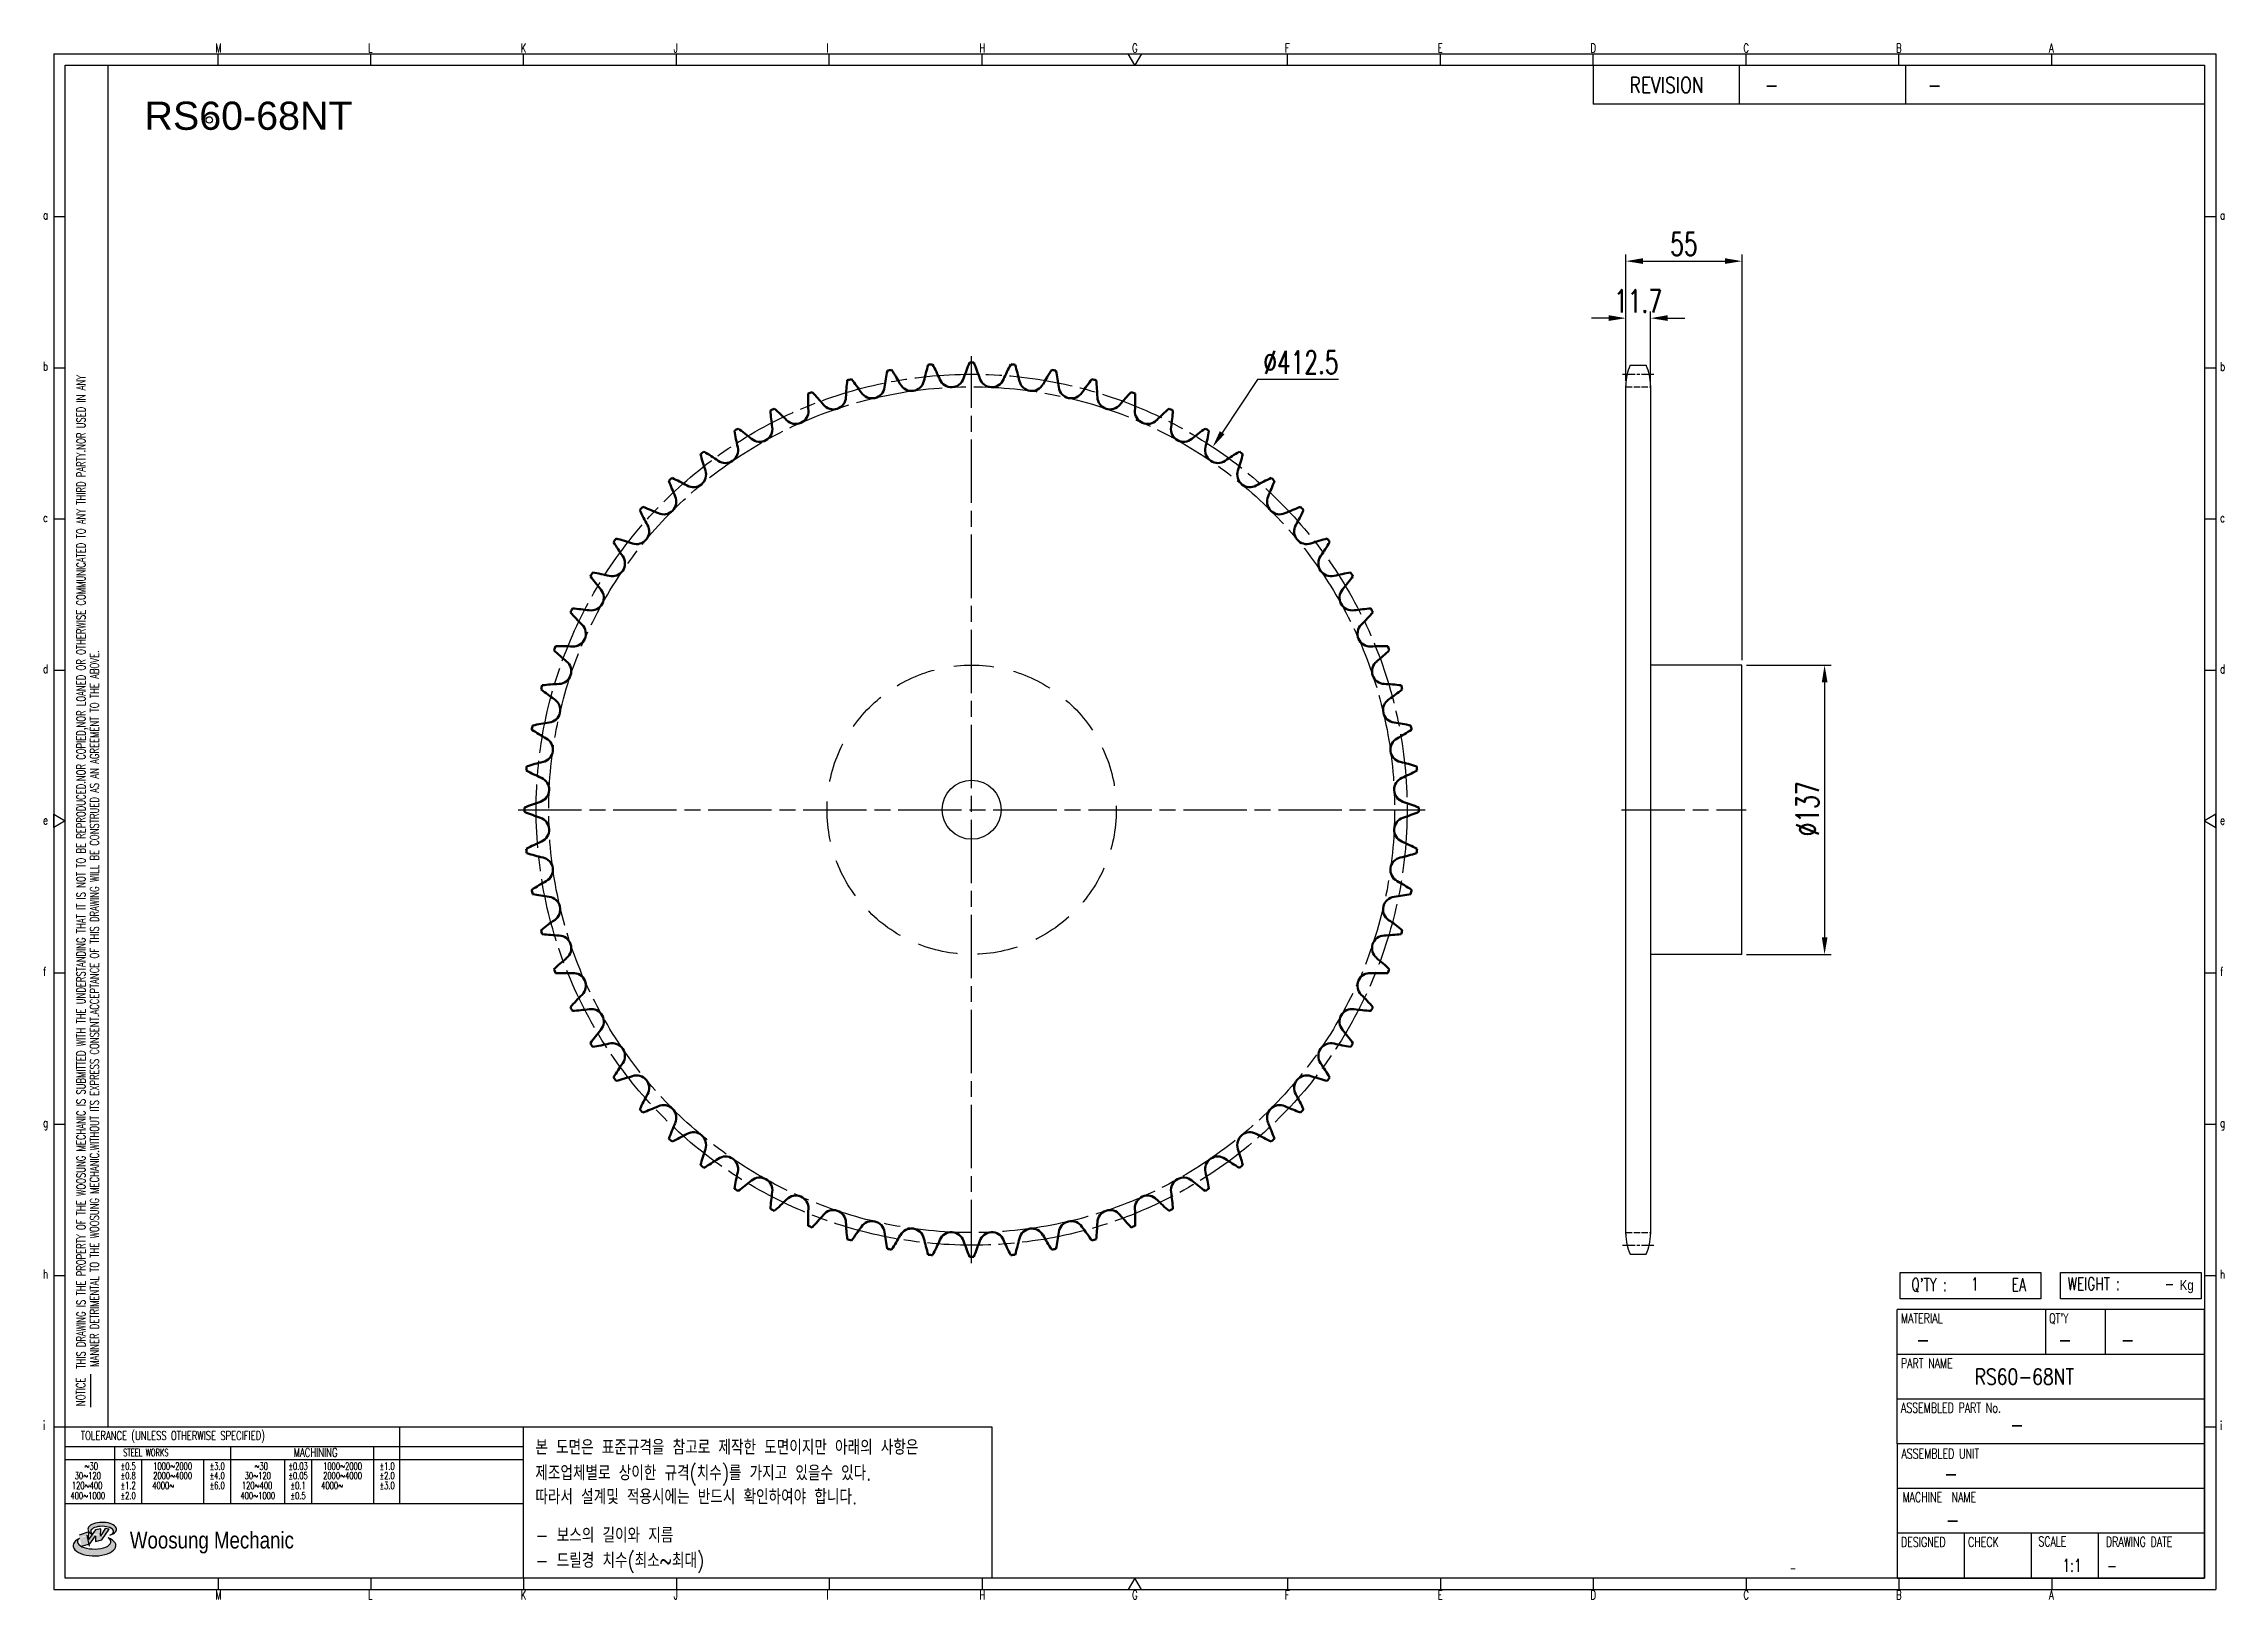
# Model space of a CAD drawing. Header units: millimetres. Extents: x 24038 to 25071, y 27 to 764.
import ezdxf
from ezdxf.enums import TextEntityAlignment as Align

# ---------------------------------------------------------------- set-up
doc = ezdxf.new("R2010")
doc.units = ezdxf.units.MM
for name, pattern in [('AM_ISO02W050', [7.5, 6, -1.5]), ('AM_ISO02W050x2', [3.75, 3, -0.75]), ('AM_ISO08W050', [18, 12, -1.5, 3, -1.5]), ('AM_ISO08W050x2', [9, 6, -0.75, 1.5, -0.75]), ('HIDDEN', [9.525, 6.35, -3.175])]:
    doc.linetypes.add(name, pattern=pattern)
for name, color, linetype, lineweight in [('AM_0N', 7, 'Continuous', 50), ('AM_3N', 6, 'AM_ISO02W050', 25), ('AM_7', 4, 'AM_ISO08W050', 25), ('AM_7N', 4, 'AM_ISO08W050', 25)]:
    doc.layers.add(name, color=color, linetype=linetype, lineweight=lineweight)
for name, color, linetype in [('HL', 2, 'HIDDEN'), ('S-DIM', 7, 'Continuous'), ('TITLE', 7, 'Continuous'), ('도면레이아웃', 7, 'Continuous')]:
    doc.layers.add(name, color=color, linetype=linetype)
doc.styles.add('HAN', font='ROMANS.shx', dxfattribs={"width": 0.7, "bigfont": 'whgtxt.shx'})
doc.styles.add('HKD_ST2', font='romans.shx', dxfattribs={"width": 0.7, "height": 4, "bigfont": '@extfont2.shx'})
doc.styles.add('HSG', font='SIMPLEX.shx', dxfattribs={"width": 0.7, "bigfont": 'HSG.shx'})
doc.styles.add('ROMANS', font='romans.shx', dxfattribs={"width": 0.7, "bigfont": 'whgtxt.shx'})
doc.styles.add('SLDTEXTSTYLE4', font='arial.ttf', dxfattribs={"width": 0.8})
doc.styles.get("Standard").update_dxf_attribs({"font": 'arial.ttf'})
doc.dimstyles.new('APP23', dxfattribs={"dimscale": 4.5, "dimtxt": 2.4, "dimasz": 1.8, "dimexe": 0.7, "dimexo": 0.5, "dimgap": 0.6, "dimtad": 1, "dimtoh": 1, "dimdec": 1, "dimrnd": 0.01, "dimzin": 9, "dimdsep": 46, "dimtxsty": 'HSG', "dimcen": 0, "dimclrd": 1, "dimclre": 1, "dimclrt": 256, "dimazin": 2, "dimtp": 1, "dimtm": 1, "dimtfac": 0.5, "dimtdec": 1, "dimtix": 1, "dimtofl": 0, "dimtmove": 0, "dimatfit": 3, "dimfxl": 0, "dimtvp": 1, "dimtolj": 2, "dimlwd": -1, "dimlwe": -1, "dimarcsym": 0})

# ---------------------------------------------------------------- blocks, each defined once
blk = doc.blocks.new('SUYWSHJH')
at = {"layer": '도면레이아웃'}
h = blk.add_hatch(color=10, dxfattribs=at)
h.paths.add_polyline_path([(1.544, 35.177), (1.554, 34.966), (1.779, 35.034), (2.054, 35.422), (1.908, 35.446), (1.728, 35.167), (1.741, 35.439), (1.547, 35.405), (1.292, 35.041), (1.295, 35.33), (0.943, 35.208), (1.03, 34.8), (1.336, 34.885)])
edge = h.paths.add_edge_path()
edge.add_ellipse((1.795, 35.421), major_axis=(-0.53, 0), ratio=0.487785, start_angle=122.36065, end_angle=403.39574)
edge.add_line((1.411, 35.244), (1.419, 35.261))
edge.add_ellipse((1.798, 35.344), major_axis=(-0.423, 0), ratio=0.444396, start_angle=131.58977, end_angle=386.19408, ccw=False)
edge = h.paths.add_edge_path()
edge.add_ellipse((1.512, 34.815), major_axis=(-0.793, 0), ratio=0.480113, start_angle=314.67633, end_angle=590.85213)
edge.add_ellipse((1.501, 34.958), major_axis=(-0.62, 0), ratio=0.43311, start_angle=331.7024, end_angle=574.42495, ccw=False)
for p, q in [((0, 90.118), (80.15, 90.118)), ((0, 90.118), (0, 33.191)), ((6.089, 89.693), (6.089, 90.118)), ((11.753, 89.693), (11.753, 90.118)), ((17.418, 89.693), (17.418, 90.118)), ((23.082, 89.693), (23.082, 90.118)), ((28.746, 89.693), (28.746, 90.118)), ((34.411, 89.693), (34.411, 90.118)), ((45.739, 89.693), (45.739, 90.118)), ((51.404, 89.693), (51.404, 90.118)), ((57.068, 89.693), (57.068, 90.118)), ((62.732, 89.693), (62.732, 90.118)), ((68.397, 89.693), (68.397, 90.118)), ((74.061, 89.693), (74.061, 90.118)), ((80.15, 90.118), (80.15, 33.191)), ((0, 84.085), (0.425, 84.085)), ((79.725, 84.085), (80.15, 84.085)), ((0, 78.478), (0.425, 78.478)), ((79.725, 78.478), (80.15, 78.478)), ((0, 72.87), (0.425, 72.87)), ((79.725, 72.87), (80.15, 72.87)), ((0, 67.262), (0.425, 67.262)), ((79.725, 67.262), (80.15, 67.262)), ((0, 56.047), (0.425, 56.047)), ((79.725, 56.047), (80.15, 56.047)), ((0, 50.439), (0.425, 50.439)), ((79.725, 50.439), (80.15, 50.439)), ((0, 44.832), (0.425, 44.832)), ((79.725, 44.832), (80.15, 44.832)), ((1.377, 39.947), (1.377, 41.174)), ((0, 39.224), (0.425, 39.224)), ((79.725, 39.224), (80.15, 39.224)), ((0, 33.191), (80.15, 33.191)), ((6.089, 33.616), (6.089, 33.191)), ((11.753, 33.616), (11.753, 33.191)), ((17.418, 33.616), (17.418, 33.191)), ((23.082, 33.616), (23.082, 33.191)), ((28.746, 33.616), (28.746, 33.191)), ((34.411, 33.616), (34.411, 33.191)), ((45.739, 33.616), (45.739, 33.191)), ((51.404, 33.616), (51.404, 33.191)), ((57.068, 33.616), (57.068, 33.191)), ((62.732, 33.616), (62.732, 33.191)), ((68.397, 33.616), (68.397, 33.191)), ((74.061, 33.616), (74.061, 33.191))]:
    blk.add_line(p, q)
at = {"color": 2}
for p, q in [((2.017, 39.224), (2.017, 89.693)), ((0.425, 39.224), (17.418, 39.224)), ((12.816, 39.224), (12.816, 36.382)), ((17.418, 33.616), (17.418, 39.224)), ((0.425, 38.487), (17.418, 38.487)), ((0.425, 38.012), (17.418, 38.012)), ((2.257, 38.487), (2.257, 36.382)), ((3.257, 38.012), (3.257, 36.382)), ((5.557, 38.012), (5.557, 36.382)), ((6.557, 38.5), (6.557, 36.382)), ((8.557, 38.012), (8.557, 36.382)), ((9.557, 38.026), (9.557, 36.382)), ((11.857, 38.487), (11.857, 36.382)), ((0.425, 36.382), (17.418, 36.382))]:
    blk.add_line(p, q, dxfattribs=at)
at = {"color": 6, "ltscale": 0.5}
for p, q in [((57.068, 89.693), (57.068, 88.246)), ((62.47, 89.693), (62.47, 88.246)), ((68.635, 89.693), (68.635, 88.246)), ((79.725, 88.246), (57.068, 88.246)), ((68.336, 38.59), (68.336, 43.563)), ((79.725, 43.563), (68.336, 43.563)), ((73.827, 43.563), (73.827, 41.905)), ((76.037, 43.563), (76.037, 41.905)), ((79.725, 38.59), (79.725, 43.563)), ((79.725, 41.905), (68.336, 41.905)), ((79.725, 40.248), (68.336, 40.248)), ((68.336, 38.59), (68.336, 33.616)), ((79.725, 38.59), (68.336, 38.59)), ((79.725, 33.616), (79.725, 38.59)), ((79.725, 36.932), (68.336, 36.932)), ((79.725, 35.274), (68.336, 35.274)), ((70.822, 33.616), (70.822, 35.274)), ((73.309, 33.616), (73.309, 35.274)), ((75.796, 33.616), (75.796, 35.274)), ((68.336, 33.616), (79.725, 33.616))]:
    blk.add_line(p, q, dxfattribs=at)
for points in [[(40.075, 89.693), (39.83, 90.118), (40.32, 90.118)], [(0.425, 89.693), (79.725, 89.693), (79.725, 33.616), (0.425, 33.616)], [(0.425, 61.679), (0, 61.433), (0, 61.924)], [(79.725, 61.679), (80.15, 61.433), (80.15, 61.924)], [(40.075, 33.616), (39.83, 33.191), (40.32, 33.191)]]:
    blk.add_lwpolyline(points, close=True)
at = {"layer": 'TITLE', "color": 20}
for p, q in [((68.449, 43.961), (68.449, 44.936)), ((68.449, 44.936), (73.654, 44.936)), ((73.654, 44.936), (73.654, 43.961)), ((74.39, 43.961), (74.39, 44.936)), ((74.39, 44.936), (79.595, 44.936)), ((79.595, 44.936), (79.595, 43.961)), ((73.654, 43.961), (68.449, 43.961)), ((79.595, 43.961), (74.39, 43.961))]:
    blk.add_line(p, q, dxfattribs=at)
at = {"layer": '도면레이아웃'}
for p, q in [((1.295, 35.33), (0.943, 35.208)), ((1.03, 34.8), (1.336, 34.885)), ((1.224, 35.208), (1.311, 34.8)), ((1.224, 35.208), (1.224, 35.208)), ((1.547, 35.405), (1.292, 35.041)), ((1.292, 35.041), (1.295, 35.33)), ((1.336, 34.885), (1.544, 35.177)), ((1.419, 35.261), (1.411, 35.244)), ((1.544, 35.177), (1.554, 34.966)), ((1.741, 35.439), (1.547, 35.405)), ((1.554, 34.966), (1.779, 35.034)), ((1.908, 35.446), (1.728, 35.167)), ((1.728, 35.167), (1.741, 35.439)), ((1.779, 35.034), (2.054, 35.422)), ((2.054, 35.422), (1.908, 35.446))]:
    blk.add_line(p, q, dxfattribs=at)
for centre, major_axis, ratio, start_param, end_param in [((1.795, 35.421), (-0.53, 0), 0.487785, 2.135596, 7.040584), ((1.512, 34.815), (-0.793, 0), 0.480113, 5.492138, 10.312315), ((1.501, 34.958), (-0.62, 0), 0.43311, 5.789299, 10.025607), ((1.798, 35.344), (-0.423, 0), 0.444396, 2.296675, 6.740358)]:
    blk.add_ellipse(centre, major_axis=major_axis, ratio=ratio, start_param=start_param, end_param=end_param, dxfattribs=at)
at = {"color": 4, "style": 'HKD_ST2', "width": 0.7}
for s, p in [('M', (5.988, 90.164)), ('L', (11.652, 90.164)), ('K', (17.316, 90.164)), ('J', (22.981, 90.164)), ('I', (28.645, 90.164)), ('H', (34.309, 90.164)), ('G', (39.974, 90.164)), ('F', (45.638, 90.164)), ('E', (51.302, 90.164)), ('D', (56.967, 90.164)), ('C', (62.631, 90.164)), ('B', (68.295, 90.164)), ('A', (73.96, 90.164)), ('a', (-0.395, 83.976)), ('a', (80.305, 83.97)), ('b', (-0.395, 78.368)), ('b', (80.305, 78.362)), ('c', (-0.395, 72.76)), ('c', (80.305, 72.754)), ('d', (-0.395, 67.153)), ('d', (80.305, 67.147)), ('e', (-0.395, 61.545)), ('e', (80.305, 61.539)), ('f', (-0.395, 55.937)), ('f', (80.305, 55.931)), ('g', (-0.395, 50.33)), ('g', (80.305, 50.324)), ('h', (-0.395, 44.722)), ('h', (80.305, 44.716)), ('i', (-0.395, 39.114)), ('i', (80.305, 39.108)), ('M', (5.988, 32.824)), ('L', (11.652, 32.824)), ('K', (17.316, 32.824)), ('J', (22.981, 32.824)), ('I', (28.645, 32.824)), ('H', (34.309, 32.824)), ('G', (39.974, 32.824)), ('F', (45.638, 32.824)), ('E', (51.302, 32.824)), ('D', (56.967, 32.824)), ('C', (62.631, 32.824)), ('B', (68.295, 32.824)), ('A', (73.96, 32.824))]:
    blk.add_text(s, height=0.326, dxfattribs=at).set_placement(p)
for s, height, style, width, p in [('REVISION', 0.5806, 'HAN', 0.8, (58.415, 88.664)), ('-', 0.581, 'HAN', 0.8, (63.426, 88.664)), ('-', 0.581, 'HAN', 0.8, (69.468, 88.664)), ("Q'TY : ", 0.4746, 'HKD_ST2', 0.7, (68.857, 44.253)), ('1', 0.475, 'HKD_ST2', 0.7, (71.071, 44.275)), ('EA', 0.4746, 'HKD_ST2', 0.7, (72.578, 44.253)), ('WEIGHT : ', 0.4746, 'HKD_ST2', 0.7, (74.65, 44.286)), ('-', 0.581, 'HAN', 0.8, (69.029, 42.157)), ('-', 0.581, 'HAN', 0.8, (74.289, 42.157)), ('-', 0.581, 'HAN', 0.8, (76.623, 42.157)), ('-', 0.581, 'HAN', 0.8, (72.515, 39.013)), ('-', 0.581, 'HAN', 0.8, (70.067, 37.189)), ('-', 0.581, 'HAN', 0.8, (70.126, 35.48)), ('1:1', 0.4746, 'HKD_ST2', 0.7, (74.458, 33.848)), ('-', 0.475, 'HKD_ST2', 0.7, (76.112, 33.837))]:
    blk.add_text(s, height=height, dxfattribs=dict(style=style, width=width)).set_placement(p)
at = {"color": 6, "style": 'HKD_ST2', "width": 0.7}
for s, p in [(' THIS DRAWING IS THE PROPERTY OF THE WOOSUNG MECHANIC IS SUBMITTED WITH THE UNDERSTANDING THAT IT IS NOT TO BE REPRODUCED.NOR COPIED,NOR LOANED OR OTHERWISE COMMUNICATED TO ANY THIRD PARTY.NOR USED IN ANY', (1.173, 41.217)), ('MANNER DETRIMENTAL TO THE WOOSUNG MECHANIC.WITHOUT ITS EXPRESS CONSENT.ACCEPTANCE OF THIS DRAWING WILL BE CONSTRUED AS AN AGREEMENT TO THE ABOVE.', (1.672, 41.447))]:
    blk.add_text(s, height=0.326266, rotation=90, dxfattribs=at).set_placement(p)
at = {"style": 'HKD_ST2', "width": 0.7}
blk.add_text('-', height=0.475, dxfattribs=at).set_placement((78.613, 44.286), align=Align.RIGHT)
at = {"color": 4, "style": 'HKD_ST2', "width": 0.7}
for s, height, p in [('MATERIAL', 0.3651, (68.474, 43.425)), ("QT'Y", 0.3651, (73.965, 43.425)), ('PART NAME', 0.3651, (68.474, 41.756)), ('ASSEMBLED PART No.', 0.36511, (68.474, 40.109)), ('ASSEMBLED UNIT', 0.36511, (68.49, 38.408)), ('MACHINE  NAME', 0.36511, (68.532, 36.794)), ('DESIGNED', 0.3651, (68.474, 35.136)), ('CHECK', 0.3651, (70.961, 35.136)), ('SCALE', 0.3651, (73.566, 35.153)), ('DRAWING DATE', 0.36511, (76.071, 35.141))]:
    blk.add_text(s, height=height, dxfattribs=at).set_placement(p, align=Align.TOP_LEFT)
at = {"style": 'HKD_ST2', "width": 0.7}
blk.add_text('NOTICE', height=0.3263, rotation=90, dxfattribs=at).set_placement((1.163, 39.988))
for s, height, style, width, p in [('TOLERANCE (UNLESS OTHERWISE SPECIFIED)', 0.32627, 'HKD_ST2', 0.7, (4.417, 38.896)), ('-', 0.326, 'ROMANS', 0.65, (64.469, 33.975))]:
    blk.add_text(s, height=height, dxfattribs=dict(style=style, width=width)).set_placement(p, align=Align.MIDDLE_CENTER)
at = {"color": 4, "style": 'HKD_ST2', "width": 0.7}
for s, height, p in [('STEEL WORKS', 0.26101, (3.416, 38.268)), ('MACHINING', 0.3263, (9.707, 38.27)), ('%%P0.5', 0.261, (2.757, 37.762)), ('%%P0.8', 0.261, (2.757, 37.411)), ('%%P3.0', 0.261, (6.057, 37.762)), ('%%P4.0', 0.261, (6.057, 37.411)), ('%%P0.03', 0.261, (9.057, 37.762)), ('%%P0.05', 0.261, (9.057, 37.411)), ('%%P1.0', 0.261, (12.357, 37.762)), ('%%P2.0', 0.261, (12.357, 37.411)), ('%%P1.2', 0.261, (2.757, 37.045)), ('%%P2.0', 0.261, (2.757, 36.67)), ('%%P6.0', 0.261, (6.057, 37.045)), ('%%P0.1', 0.261, (9.057, 37.045)), ('%%P0.5', 0.261, (9.057, 36.67)), ('%%P3.0', 0.261, (12.357, 37.045))]:
    blk.add_text(s, height=height, dxfattribs=at).set_placement(p, align=Align.MIDDLE)
for s, height, p in [('30%%126120', 0.261, (1.263, 37.411)), ('%%12630', 0.261, (1.389, 37.762)), ('2000%%1264000', 0.26101, (4.407, 37.411)), ('1000%%1262000', 0.26101, (4.407, 37.762)), ('30%%126120', 0.261, (7.563, 37.411)), ('%%12630', 0.261, (7.689, 37.762)), ('2000%%1264000', 0.26101, (10.707, 37.411)), ('1000%%1262000', 0.26101, (10.707, 37.762)), ('400%%1261000', 0.26101, (1.263, 36.67)), ('120%%126400', 0.26101, (1.237, 37.045)), ('4000%%126', 0.261, (4.061, 37.045)), ('400%%1261000', 0.26101, (7.563, 36.67)), ('120%%126400', 0.26101, (7.537, 37.045)), ('4000%%126', 0.261, (10.321, 37.045))]:
    blk.add_text(s, height=height, dxfattribs=at).set_placement(p, align=Align.MIDDLE_CENTER)
at = {"color": 1, "style": 'SLDTEXTSTYLE4', "width": 0.8}
blk.add_text('Woosung Mechanic', height=0.61957, dxfattribs=at).set_placement((2.822, 34.711))
at = {"layer": 'TITLE', "width": 0.8}
blk.add_text('Kg', height=0.3789, dxfattribs=at).set_placement((78.807, 44.286))
blk = doc.blocks.new('*D2')
at = {"layer": 'Defpoints', "color": 0, "transparency": 16777216}
for p in [(24591.7, 572.7), (24363.4, 229.1)]:
    blk.add_point(p, dxfattribs=at)
at = {"layer": 'S-DIM', "color": 1, "transparency": 16777216}
for p, q in [((24613, 604.7), (24596.2, 579.4)), ((24651.3, 604.7), (24613, 604.7))]:
    blk.add_line(p, q, dxfattribs=at)
blk.add_solid([(24595.1, 580.2), (24597.3, 578.7), (24591.7, 572.7)], dxfattribs=at)
at = {"layer": 'S-DIM', "transparency": 16777216, "insert": (24633.5, 612.8), "char_height": 10.8, "attachment_point": 5, "style": 'HSG'}
blk.add_mtext('\\A2;∅412.5', dxfattribs=at)
blk = doc.blocks.new('*D3')
at = {"layer": 'Defpoints', "color": 0, "transparency": 16777216}
for p in [(24799.1, 633.7), (24787.4, 601.9), (24799.1, 601.2)]:
    blk.add_point(p, dxfattribs=at)
at = {"layer": 'S-DIM', "color": 1, "transparency": 16777216}
for p, q in [((24779.3, 633.7), (24771.2, 633.7)), ((24787.4, 604.1), (24787.4, 636.9)), ((24799.1, 603.5), (24799.1, 636.9)), ((24807.2, 633.7), (24815.3, 633.7))]:
    blk.add_line(p, q, dxfattribs=at)
for points in [[(24779.3, 635.1), (24779.3, 632.4), (24787.4, 633.7)], [(24807.2, 635.1), (24807.2, 632.4), (24799.1, 633.7)]]:
    blk.add_solid(points, dxfattribs=at)
at = {"layer": 'S-DIM', "transparency": 16777216, "insert": (24793.2, 641.8), "char_height": 10.8, "attachment_point": 5, "style": 'HSG'}
blk.add_mtext('\\A2;11.7', dxfattribs=at)
blk = doc.blocks.new('*D4')
at = {"layer": 'Defpoints', "color": 0, "transparency": 16777216}
for p in [(24842.4, 660.7), (24787.4, 601.9), (24842.4, 469.4)]:
    blk.add_point(p, dxfattribs=at)
at = {"layer": 'S-DIM', "color": 1, "transparency": 16777216}
for p, q in [((24787.4, 604.1), (24787.4, 663.9)), ((24842.4, 471.7), (24842.4, 663.9)), ((24795.5, 660.7), (24834.3, 660.7))]:
    blk.add_line(p, q, dxfattribs=at)
for points in [[(24795.5, 662.1), (24795.5, 659.4), (24787.4, 660.7)], [(24834.3, 662.1), (24834.3, 659.4), (24842.4, 660.7)]]:
    blk.add_solid(points, dxfattribs=at)
at = {"layer": 'S-DIM', "transparency": 16777216, "insert": (24814.9, 668.8), "char_height": 10.8, "attachment_point": 5, "style": 'HSG'}
blk.add_mtext('\\A2;55', dxfattribs=at)
blk = doc.blocks.new('*D5')
at = {"layer": 'Defpoints', "color": 0, "transparency": 16777216}
for p in [(24842.4, 469.4), (24842.4, 332.4), (24881.5, 332.4)]:
    blk.add_point(p, dxfattribs=at)
at = {"layer": 'S-DIM', "color": 1, "transparency": 16777216}
for p, q in [((24844.6, 469.4), (24884.7, 469.4)), ((24881.5, 461.3), (24881.5, 340.5)), ((24844.6, 332.4), (24884.7, 332.4))]:
    blk.add_line(p, q, dxfattribs=at)
for points in [[(24880.2, 461.3), (24882.9, 461.3), (24881.5, 469.4)], [(24880.2, 340.5), (24882.9, 340.5), (24881.5, 332.4)]]:
    blk.add_solid(points, dxfattribs=at)
at = {"layer": 'S-DIM', "transparency": 16777216, "insert": (24873.4, 401.3), "char_height": 10.8, "attachment_point": 5, "rotation": 90, "style": 'HSG'}
blk.add_mtext('\\A2;%%c137', dxfattribs=at)

msp = doc.modelspace()

# ---------------------------------------------------------------- linework, layer by layer
for p, q in [((24789.44, 611.37), (24796.97, 611.37)), ((24787.36, 199.97), (24787.36, 601.87)), ((24799.06, 601.87), (24799.06, 199.97)), ((24842.36, 469.42), (24799.06, 469.42)), ((24842.36, 332.42), (24842.36, 469.42)), ((24842.36, 332.42), (24799.06, 332.42)), ((24789.44, 190.47), (24796.97, 190.47))]:
    msp.add_line(p, q)
at = {"color": 4}
msp.add_lwpolyline([(24265.38, 108.73), (24487.18, 108.73), (24487.18, 37.08), (24265.38, 37.08)], close=True, dxfattribs=at)
for centre, radius in [((24116.51, 727.56), 1.54), ((24477.57, 400.92), 14)]:
    msp.add_circle(centre, radius)
for centre, start, end in [((24810.06, 601.87), 155.25994, 180), ((24776.36, 601.87), 0, 24.74006), ((24810.06, 199.97), 180, 204.74006), ((24776.36, 199.97), 335.25994, 0)]:
    msp.add_arc(centre, 22.7, start, end)
at = {"layer": 'AM_0N'}
for centre, radius, start, end in [((24552.52, 581.89), 100.04, 162.69017, 167.27941), ((24477.57, 400.92), 211.74, 95.01608, 95.57215), ((24370.64, 565.03), 100.04, 23.30882, 27.89806), ((24568.9, 574.2), 100.04, 157.39605, 161.98529), ((24477.57, 400.92), 211.74, 89.72196, 90.27804), ((24386.24, 574.2), 100.04, 18.01471, 22.60395), ((24584.5, 565.03), 100.04, 152.10194, 156.69118), ((24477.57, 400.92), 211.74, 84.42785, 84.98392), ((24402.62, 581.89), 100.04, 12.72059, 17.30983), ((24518, 592.58), 100.04, 173.27841, 177.86765), ((24477.57, 400.92), 211.74, 105.60432, 106.16039), ((24342.31, 542.59), 100.04, 33.89706, 38.4863), ((24430.34, 601.74), 6.01, 213.89706, 352.57353), ((24535.51, 588.03), 100.04, 167.98429, 172.57353), ((24477.57, 400.92), 211.74, 100.3102, 100.86627), ((24355.95, 554.47), 100.04, 28.60294, 33.19218), ((24449.07, 605.24), 6.01, 208.60294, 347.27941), ((24468.04, 607), 6.01, 203.30882, 341.98529), ((24487.1, 607), 6.01, 198.01471, 336.69118), ((24506.07, 605.24), 6.01, 192.72059, 331.39706), ((24599.19, 554.47), 100.04, 146.80782, 151.39706), ((24477.57, 400.92), 211.74, 79.13373, 79.6898), ((24419.64, 588.03), 100.04, 7.42647, 12.01571), ((24524.8, 601.74), 6.01, 187.42647, 326.10294), ((24612.84, 542.59), 100.04, 141.5137, 146.10294), ((24477.57, 400.92), 211.74, 73.83961, 74.39568), ((24437.15, 592.58), 100.04, 2.13235, 6.72159), ((24477.57, 400.92), 211.74, 116.19255, 116.74862), ((24482.09, 596.74), 100.04, 183.86664, 188.45588), ((24318.58, 515.32), 100.04, 44.48529, 49.07453), ((24394.24, 589.64), 6.01, 224.48529, 3.16176), ((24500.14, 595.49), 100.04, 178.57252, 183.16176), ((24477.57, 400.92), 211.74, 110.89843, 111.45451), ((24329.81, 529.51), 100.04, 39.19118, 43.78042), ((24412.01, 596.52), 6.01, 219.19118, 357.86765), ((24543.13, 596.52), 6.01, 182.13235, 320.80882), ((24625.33, 529.51), 100.04, 136.21958, 140.80882), ((24477.57, 400.92), 211.74, 68.54549, 69.10157), ((24560.9, 589.64), 6.01, 176.83824, 315.51471), ((24455, 595.49), 100.04, 356.83824, 1.42748), ((24636.57, 515.32), 100.04, 130.92547, 135.51471), ((24477.57, 400.92), 211.74, 63.25138, 63.80745), ((24473.05, 596.74), 100.04, 351.54412, 356.13336), ((24477.57, 400.92), 211.74, 121.48667, 122.04274), ((24464, 596.32), 100.04, 189.16076, 193.75), ((24308.7, 500.16), 100.04, 49.77941, 54.36865), ((24377.18, 581.15), 6.01, 229.77941, 8.45588), ((24577.96, 581.15), 6.01, 171.54412, 310.22059), ((24646.44, 500.16), 100.04, 125.63135, 130.22059), ((24477.57, 400.92), 211.74, 57.95726, 58.51333), ((24491.14, 596.32), 100.04, 346.25, 350.83924), ((24477.57, 400.92), 211.74, 126.78079, 127.33686), ((24446.03, 594.24), 100.04, 194.45488, 199.04412), ((24300.26, 484.16), 100.04, 55.07353, 59.66277), ((24360.98, 571.12), 6.01, 235.07353, 13.75), ((24594.16, 571.12), 6.01, 166.25, 304.92647), ((24654.88, 484.16), 100.04, 120.33723, 124.92647), ((24509.11, 594.24), 100.04, 340.95588, 345.54512), ((24477.57, 400.92), 211.74, 52.66314, 53.21921), ((24477.57, 400.92), 211.74, 132.0749, 132.63098), ((24293.34, 467.44), 100.04, 60.36765, 64.95689), ((24345.78, 559.63), 6.01, 240.36765, 19.04412), ((24609.37, 559.63), 6.01, 160.95588, 299.63235), ((24661.81, 467.44), 100.04, 115.04311, 119.63235), ((24477.57, 400.92), 211.74, 47.36902, 47.9251), ((24331.69, 546.79), 6.01, 245.66176, 24.33824), ((24428.33, 590.5), 100.04, 199.74899, 204.33824), ((24623.45, 546.79), 6.01, 155.66176, 294.33824), ((24526.82, 590.5), 100.04, 335.66176, 340.25101), ((24477.57, 400.92), 211.74, 137.36902, 137.9251), ((24411.04, 585.15), 100.04, 205.04311, 209.63235), ((24287.98, 450.16), 100.04, 65.66176, 70.25101), ((24667.16, 450.16), 100.04, 109.74899, 114.33824), ((24544.1, 585.15), 100.04, 330.36765, 334.95689), ((24477.57, 400.92), 211.74, 42.0749, 42.63098), ((24477.57, 400.92), 211.74, 142.66314, 143.21921), ((24394.33, 578.23), 100.04, 210.33723, 214.92647), ((24284.25, 432.46), 100.04, 70.95588, 75.54512), ((24318.86, 532.71), 6.01, 250.95588, 29.63235), ((24636.29, 532.71), 6.01, 150.36765, 289.04412), ((24670.89, 432.46), 100.04, 104.45488, 109.04412), ((24560.81, 578.23), 100.04, 325.07353, 329.66277), ((24477.57, 400.92), 211.74, 36.78079, 37.33686), ((24307.37, 517.51), 6.01, 256.25, 34.92647), ((24647.77, 517.51), 6.01, 145.07353, 283.75), ((24477.57, 400.92), 211.74, 147.95726, 148.51333), ((24378.32, 569.79), 100.04, 215.63135, 220.22059), ((24282.16, 414.49), 100.04, 76.25, 80.83924), ((24672.98, 414.49), 100.04, 99.16076, 103.75), ((24576.82, 569.79), 100.04, 319.77941, 324.36865), ((24477.57, 400.92), 211.74, 31.48667, 32.04274), ((24477.57, 400.92), 211.74, 153.25138, 153.80745), ((24281.75, 396.4), 100.04, 81.54412, 86.13336), ((24297.34, 501.3), 6.01, 261.54412, 40.22059), ((24657.8, 501.3), 6.01, 139.77941, 278.45588), ((24673.4, 396.4), 100.04, 93.86664, 98.45588), ((24477.57, 400.92), 211.74, 26.19255, 26.74862), ((24363.17, 559.91), 100.04, 220.92547, 225.51471), ((24288.85, 484.25), 6.01, 266.83824, 45.51471), ((24666.3, 484.25), 6.01, 134.48529, 273.16176), ((24591.98, 559.91), 100.04, 314.48529, 319.07453), ((24477.57, 400.92), 211.74, 158.54549, 159.10157), ((24348.98, 548.68), 100.04, 226.21958, 230.80882), ((24283, 378.35), 100.04, 86.83824, 91.42748), ((24672.15, 378.35), 100.04, 88.57252, 93.16176), ((24606.16, 548.68), 100.04, 309.19118, 313.78042), ((24477.57, 400.92), 211.74, 20.89843, 21.45451), ((24281.96, 466.48), 6.01, 272.13235, 50.80882), ((24673.18, 466.48), 6.01, 129.19118, 267.86765), ((24477.57, 400.92), 211.74, 163.83961, 164.39568), ((24335.9, 536.18), 100.04, 231.5137, 236.10294), ((24285.91, 360.49), 100.04, 92.13235, 96.72159), ((24669.23, 360.49), 100.04, 83.27841, 87.86765), ((24619.24, 536.18), 100.04, 303.89706, 308.4863), ((24477.57, 400.92), 211.74, 15.60432, 16.16039), ((24276.75, 448.15), 6.01, 277.42647, 56.10294), ((24678.39, 448.15), 6.01, 123.89706, 262.57353), ((24477.57, 400.92), 211.74, 169.13373, 169.6898), ((24324.02, 522.53), 100.04, 236.80782, 241.39706), ((24290.46, 342.98), 100.04, 97.42647, 102.01571), ((24273.25, 429.42), 6.01, 282.72059, 61.39706), ((24681.9, 429.42), 6.01, 118.60294, 257.27941), ((24664.69, 342.98), 100.04, 77.98429, 82.57353), ((24631.12, 522.53), 100.04, 298.60294, 303.19218), ((24477.57, 400.92), 211.74, 10.3102, 10.86627), ((24296.6, 325.96), 100.04, 102.72059, 107.30983), ((24658.54, 325.96), 100.04, 72.69017, 77.27941), ((24477.57, 400.92), 211.74, 174.42785, 174.98392), ((24313.46, 507.85), 100.04, 242.10194, 246.69118), ((24271.49, 410.44), 6.01, 288.01471, 66.69118), ((24683.65, 410.44), 6.01, 113.30882, 251.98529), ((24641.69, 507.85), 100.04, 293.30882, 297.89806), ((24477.57, 400.92), 211.74, 5.01608, 5.57215), ((24304.29, 309.59), 100.04, 108.01471, 112.60395), ((24650.85, 309.59), 100.04, 67.39605, 71.98529), ((24477.57, 400.92), 211.74, 179.72196, 180.27804), ((24304.29, 492.25), 100.04, 247.39605, 251.98529), ((24271.49, 391.39), 6.01, 293.30882, 71.98529), ((24683.65, 391.39), 6.01, 108.01471, 246.69118), ((24650.85, 492.25), 100.04, 288.01471, 292.60395), ((24477.57, 400.92), 211.74, 359.72196, 0.27804), ((24313.46, 293.99), 100.04, 113.30882, 117.89806), ((24477.57, 400.92), 211.74, 185.01608, 185.57215), ((24641.69, 293.99), 100.04, 62.10194, 66.69118), ((24477.57, 400.92), 211.74, 354.42785, 354.98392), ((24296.6, 475.87), 100.04, 252.69017, 257.27941), ((24273.25, 372.41), 6.01, 298.60294, 77.27941), ((24681.9, 372.41), 6.01, 102.72059, 241.39706), ((24658.54, 475.87), 100.04, 282.72059, 287.30983), ((24324.02, 279.3), 100.04, 118.60294, 123.19218), ((24477.57, 400.92), 211.74, 190.3102, 190.86627), ((24631.12, 279.3), 100.04, 56.80782, 61.39706), ((24477.57, 400.92), 211.74, 349.13373, 349.6898), ((24290.46, 458.85), 100.04, 257.98429, 262.57353), ((24276.75, 353.68), 6.01, 303.89706, 82.57353), ((24678.39, 353.68), 6.01, 97.42647, 236.10294), ((24664.69, 458.85), 100.04, 277.42647, 282.01571), ((24335.9, 265.65), 100.04, 123.89706, 128.4863), ((24477.57, 400.92), 211.74, 195.60432, 196.16039), ((24285.91, 441.34), 100.04, 263.27841, 267.86765), ((24281.96, 335.36), 6.01, 309.19118, 87.86765), ((24673.18, 335.36), 6.01, 92.13235, 230.80882), ((24669.23, 441.34), 100.04, 272.13235, 276.72159), ((24619.24, 265.65), 100.04, 51.5137, 56.10294), ((24477.57, 400.92), 211.74, 343.83961, 344.39568), ((24348.98, 253.16), 100.04, 129.19118, 133.78042), ((24606.16, 253.16), 100.04, 46.21958, 50.80882), ((24477.57, 400.92), 211.74, 200.89843, 201.45451), ((24283, 423.48), 100.04, 268.57252, 273.16176), ((24288.85, 317.59), 6.01, 314.48529, 93.16176), ((24666.3, 317.59), 6.01, 86.83824, 225.51471), ((24672.15, 423.48), 100.04, 266.83824, 271.42748), ((24477.57, 400.92), 211.74, 338.54549, 339.10157), ((24363.17, 241.92), 100.04, 134.48529, 139.07453), ((24591.98, 241.92), 100.04, 40.92547, 45.51471), ((24477.57, 400.92), 211.74, 206.19255, 206.74862), ((24281.75, 405.43), 100.04, 273.86664, 278.45588), ((24297.34, 300.53), 6.01, 319.77941, 98.45588), ((24657.8, 300.53), 6.01, 81.54412, 220.22059), ((24673.4, 405.43), 100.04, 261.54412, 266.13336), ((24477.57, 400.92), 211.74, 333.25138, 333.80745), ((24378.32, 232.04), 100.04, 139.77941, 144.36865), ((24477.57, 400.92), 211.74, 211.48667, 212.04274), ((24282.16, 387.35), 100.04, 279.16076, 283.75), ((24307.37, 284.33), 6.01, 325.07353, 103.75), ((24647.77, 284.33), 6.01, 76.25, 214.92647), ((24672.98, 387.35), 100.04, 256.25, 260.83924), ((24576.82, 232.04), 100.04, 35.63135, 40.22059), ((24477.57, 400.92), 211.74, 327.95726, 328.51333), ((24394.33, 223.61), 100.04, 145.07353, 149.66277), ((24560.81, 223.61), 100.04, 30.33723, 34.92647), ((24477.57, 400.92), 211.74, 216.78079, 217.33686), ((24284.25, 369.38), 100.04, 284.45488, 289.04412), ((24318.86, 269.12), 6.01, 330.36765, 109.04412), ((24636.29, 269.12), 6.01, 70.95588, 209.63235), ((24670.89, 369.38), 100.04, 250.95588, 255.54512), ((24477.57, 400.92), 211.74, 322.66314, 323.21921), ((24411.04, 216.68), 100.04, 150.36765, 154.95689), ((24477.57, 400.92), 211.74, 222.0749, 222.63098), ((24287.98, 351.67), 100.04, 289.74899, 294.33824), ((24331.69, 255.04), 6.01, 335.66176, 114.33824), ((24623.45, 255.04), 6.01, 65.66176, 204.33824), ((24667.16, 351.67), 100.04, 245.66176, 250.25101), ((24544.1, 216.68), 100.04, 25.04311, 29.63235), ((24477.57, 400.92), 211.74, 317.36902, 317.9251), ((24428.33, 211.33), 100.04, 155.66176, 160.25101), ((24345.78, 242.2), 6.01, 340.95588, 119.63235), ((24609.37, 242.2), 6.01, 60.36765, 199.04412), ((24526.82, 211.33), 100.04, 19.74899, 24.33824), ((24477.57, 400.92), 211.74, 227.36902, 227.9251), ((24293.34, 334.39), 100.04, 295.04311, 299.63235), ((24446.03, 207.6), 100.04, 160.95588, 165.54512), ((24509.11, 207.6), 100.04, 14.45488, 19.04412), ((24661.81, 334.39), 100.04, 240.36765, 244.95689), ((24477.57, 400.92), 211.74, 312.0749, 312.63098), ((24477.57, 400.92), 211.74, 232.66314, 233.21921), ((24300.26, 317.67), 100.04, 300.33723, 304.92647), ((24360.98, 230.72), 6.01, 346.25, 124.92647), ((24464, 205.51), 100.04, 166.25, 170.83924), ((24594.16, 230.72), 6.01, 55.07353, 193.75), ((24491.14, 205.51), 100.04, 9.16076, 13.75), ((24654.88, 317.67), 100.04, 235.07353, 239.66277), ((24477.57, 400.92), 211.74, 306.78079, 307.33686), ((24477.57, 400.92), 211.74, 237.95726, 238.51333), ((24308.7, 301.67), 100.04, 305.63135, 310.22059), ((24377.18, 220.69), 6.01, 351.54412, 130.22059), ((24482.09, 205.09), 100.04, 171.54412, 176.13336), ((24394.24, 212.19), 6.01, 356.83824, 135.51471), ((24560.9, 212.19), 6.01, 44.48529, 183.16176), ((24577.96, 220.69), 6.01, 49.77941, 188.45588), ((24473.05, 205.09), 100.04, 3.86664, 8.45588), ((24646.44, 301.67), 100.04, 229.77941, 234.36865), ((24477.57, 400.92), 211.74, 301.48667, 302.04274), ((24477.57, 400.92), 211.74, 243.25138, 243.80745), ((24318.58, 286.51), 100.04, 310.92547, 315.51471), ((24500.14, 206.34), 100.04, 176.83824, 181.42748), ((24329.81, 272.33), 100.04, 316.21958, 320.80882), ((24412.01, 205.31), 6.01, 2.13235, 140.80882), ((24543.13, 205.31), 6.01, 39.19118, 177.86765), ((24625.33, 272.33), 100.04, 219.19118, 223.78042), ((24455, 206.34), 100.04, 358.57252, 3.16176), ((24636.57, 286.51), 100.04, 224.48529, 229.07453), ((24477.57, 400.92), 211.74, 296.19255, 296.74862), ((24477.57, 400.92), 211.74, 248.54549, 249.10157), ((24518, 209.26), 100.04, 182.13235, 186.72159), ((24477.57, 400.92), 211.74, 253.83961, 254.39568), ((24342.31, 259.24), 100.04, 321.5137, 326.10294), ((24430.34, 200.09), 6.01, 7.42647, 146.10294), ((24535.51, 213.8), 100.04, 187.42647, 192.01571), ((24355.95, 247.37), 100.04, 326.80782, 331.39706), ((24449.07, 196.59), 6.01, 12.72059, 151.39706), ((24552.52, 219.95), 100.04, 192.72059, 197.30983), ((24370.64, 236.8), 100.04, 332.10194, 336.69118), ((24468.04, 194.83), 6.01, 18.01471, 156.69118), ((24568.9, 227.63), 100.04, 198.01471, 202.60395), ((24386.24, 227.63), 100.04, 337.39605, 341.98529), ((24487.1, 194.83), 6.01, 23.30882, 161.98529), ((24584.5, 236.8), 100.04, 203.30882, 207.89806), ((24402.62, 219.95), 100.04, 342.69017, 347.27941), ((24506.07, 196.59), 6.01, 28.60294, 167.27941), ((24599.19, 247.37), 100.04, 208.60294, 213.19218), ((24419.64, 213.8), 100.04, 347.98429, 352.57353), ((24524.8, 200.09), 6.01, 33.89706, 172.57353), ((24612.84, 259.24), 100.04, 213.89706, 218.4863), ((24477.57, 400.92), 211.74, 285.60432, 286.16039), ((24437.15, 209.26), 100.04, 353.27841, 357.86765), ((24477.57, 400.92), 211.74, 290.89843, 291.45451), ((24477.57, 400.92), 211.74, 259.13373, 259.6898), ((24477.57, 400.92), 211.74, 264.42785, 264.98392), ((24477.57, 400.92), 211.74, 269.72196, 270.27804), ((24477.57, 400.92), 211.74, 275.01608, 275.57215), ((24477.57, 400.92), 211.74, 280.3102, 280.86627)]:
    msp.add_arc(centre, radius, start, end, dxfattribs=at)
at = {"layer": 'AM_3N', "linetype": 'AM_ISO02W050x2'}
for p, q in [((24787.36, 601.2), (24799.06, 601.2)), ((24787.36, 200.63), (24799.06, 200.63))]:
    msp.add_line(p, q, dxfattribs=at)
at = {"layer": 'AM_7', "linetype": 'AM_ISO08W050x2', "ltscale": 5}
for p, q in [((24477.57, 186.18), (24477.57, 615.65)), ((24262.83, 400.92), (24692.31, 400.92)), ((24785.36, 400.92), (24844.36, 400.92))]:
    msp.add_line(p, q, dxfattribs=at)
for radius in [206.24, 200.29]:
    msp.add_circle((24477.57, 400.92), radius, dxfattribs=at)
at = {"layer": 'AM_7N', "linetype": 'AM_ISO08W050x2'}
for p, q in [((24785.79, 607.16), (24800.62, 607.16)), ((24785.79, 194.67), (24800.62, 194.67))]:
    msp.add_line(p, q, dxfattribs=at)
at = {"layer": 'HL', "ltscale": 3}
msp.add_circle((24477.57, 400.92), 68.5, dxfattribs=at)

# ---------------------------------------------------------------- block references
at = {"xscale": 12.7763211407858, "yscale": 12.7763211407858, "zscale": 12.7763211407858}
msp.add_blockref('SUYWSHJH', (24042.85, -392.41), dxfattribs=at)

# ---------------------------------------------------------------- texts
at = {"color": 2}
msp.add_text('RS60-68NT', height=13.349, dxfattribs=at).set_placement((24085.86, 722.9))
at = {"style": 'HAN', "width": 0.8}
msp.add_text('RS60-68NT', height=7.418, dxfattribs=at).set_placement((24952.61, 128.68))
at = {"color": 4, "style": 'HAN', "width": 0.8}
for s, p in [('본 도면은 표준규격을 참고로 제작한 도면이지만 아래의 사항은', (24270.94, 95.47)), ('제조업체별로 상이한 규격(치수)를 가지고 있을수 있다.', (24270.94, 83.3)), ('따라서 설계및 적용시에는 반드시 확인하여야 합니다.', (24270.94, 72.01)), ('- 보스의 길이와 지름', (24270.94, 53.81)), ('- 드릴경 치수(최소~최대)', (24270.94, 41.85))]:
    msp.add_text(s, height=7.0188, dxfattribs=at).set_placement(p)

# ---------------------------------------------------------------- dimensions: what is measured, and where the dimension line sits
at = {"layer": 'S-DIM'}
dim = msp.add_linear_dim(base=(24842.36, 660.73), p1=(24787.36, 601.87), p2=(24842.36, 469.42), dimstyle='APP23', dxfattribs=at)
dim.commit()
dim.dimension.update_dxf_attribs({"geometry": '*D4', "text_midpoint": (24814.86, 668.83)})
dim = msp.add_linear_dim(base=(24799.06, 633.73), p1=(24787.36, 601.87), p2=(24799.06, 601.2), dimstyle='APP23', dxfattribs=at)
dim.commit()
dim.dimension.update_dxf_attribs({"geometry": '*D3', "text_midpoint": (24793.21, 633.73), "dimtype": 128})
dim = msp.add_diameter_dim_2p(p1=(24363.42, 229.14), p2=(24591.72, 572.69), dimstyle='APP23', dxfattribs=at)
dim.commit()
dim.dimension.update_dxf_attribs({"geometry": '*D2', "text_midpoint": (24633.5, 604.69), "dimtype": 131})
dim = msp.add_linear_dim(base=(24881.51, 332.42), p1=(24842.36, 469.42), p2=(24842.36, 332.42), angle=90, text='%%c<>', dimstyle='APP23', dxfattribs=at)
dim.commit()
dim.dimension.update_dxf_attribs({"geometry": '*D5', "text_midpoint": (24881.51, 401.32), "dimtype": 128})

doc.saveas('drawing.dxf')
